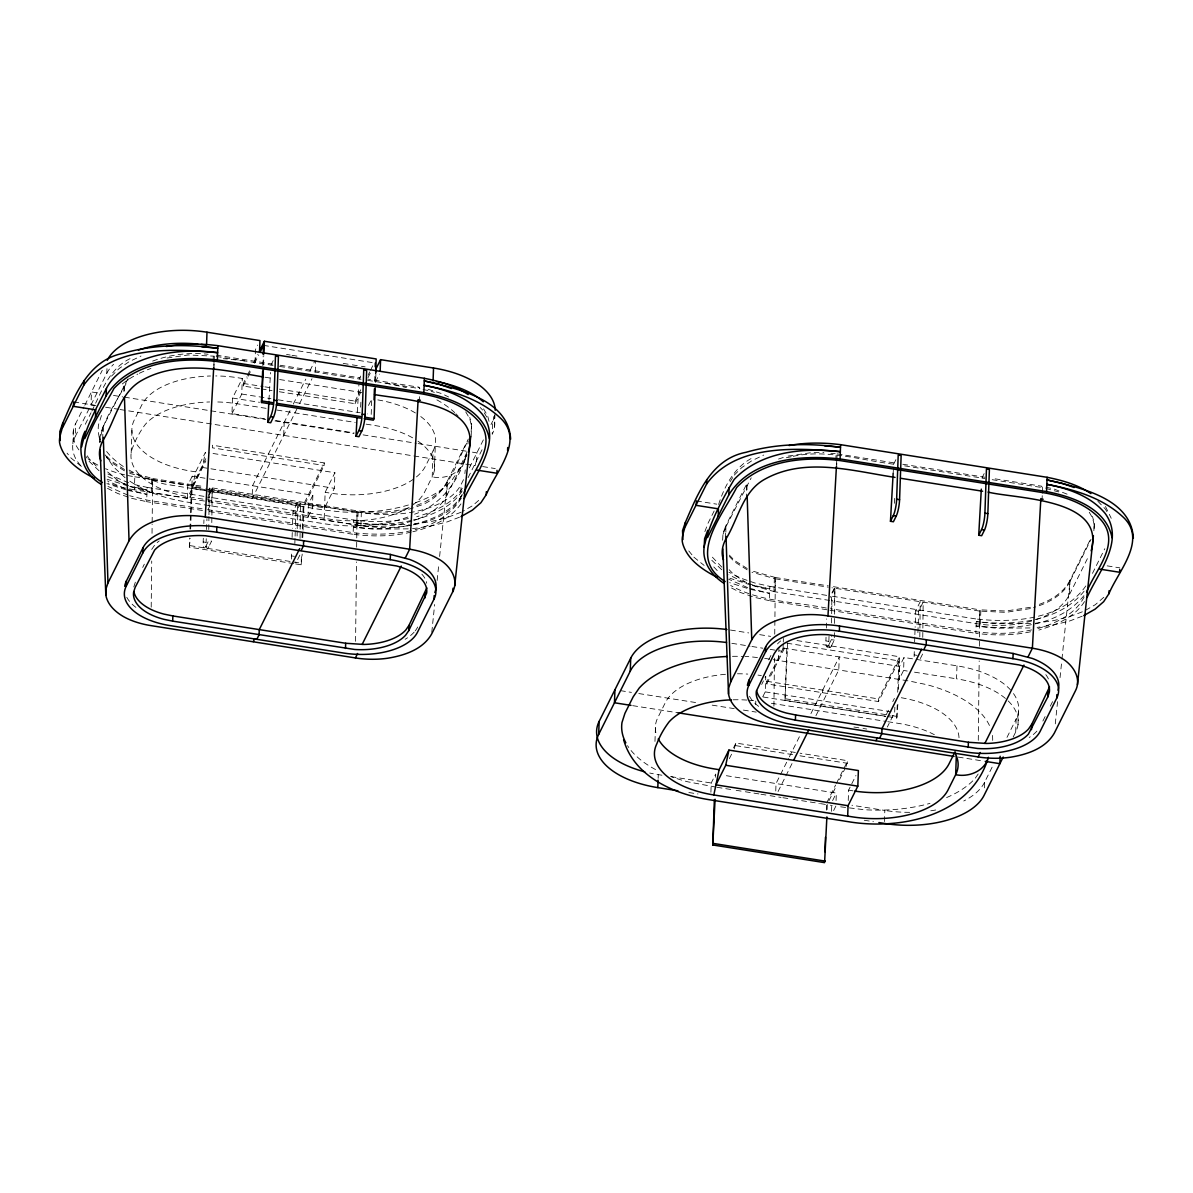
<?xml version="1.0" encoding="UTF-8"?>
<svg xmlns="http://www.w3.org/2000/svg" width="1193" height="1193" viewBox="0 0 1193 1193"><rect width="100%" height="100%" fill="white"/><g stroke="black" fill="none" stroke-linecap="round" stroke-linejoin="round"><path stroke-width="0.75" stroke-dasharray="5 3.75" d="M151.198 607.162L151.72 561.023M152.033 533.331L152.137 524.1M152.152 522.251L152.644 479.81L129.262 473.218M208.775 529.528L208.924 516.554M208.939 514.705L209.237 488.757L357.035 512.11C377.704 514.914 399.133 513.408 418.713 505.951C448.001 496.899 455.234 463.988 468.312 440.306L467.939 444.005M211.802 522.579L211.862 517.016M211.892 515.167L212.175 489.219L207.671 498.256M297.117 536.06L297.191 530.497M297.206 528.648L297.504 502.7L292.986 511.737L292.404 528.29M300.039 538.386L300.129 530.974M300.144 529.11L300.442 503.163L295.939 512.2L295.357 528.753M355.574 641.312L356.483 561.948M356.647 547.184L356.722 539.803M356.752 537.954L357.035 512.11M773.914 706.167L774.466 658.178M774.734 634.184L775.361 578.814L751.978 572.222M834.399 632.708L834.31 640.119L831.491 645.771L828.553 645.309L831.372 639.657L831.417 635.944M831.551 622.97L831.64 615.558M831.67 613.709L831.849 597.022M834.504 623.432L834.578 616.02M834.608 614.171L834.906 588.224L830.388 597.261M919.818 636.928L920.221 601.704L915.702 610.741L915.135 627.294M922.771 637.39L922.845 629.979M922.875 628.115L923.158 602.167L918.655 611.204L917.82 635.123M978.29 740.316L979.199 660.952M979.364 646.188L979.453 638.807M979.468 636.958L979.766 611.114L831.953 587.761M72.892 443.811L73.355 430.837M80.751 465.643A82.034 42.486 2 0 1 75.219 436.563L75.666 423.575L83.987 406.932M94.679 405.516L91.011 404.934L91.458 391.945L100.644 393.392M99.899 441.276L99.854 442.573C101.808 419.22 118.748 399.536 128.501 378.822M102.643 439.233L103.075 426.796L128.546 377.525M91.011 404.934L106.803 373.305L106.997 367.742M123.893 391.468L124.132 384.608M131.185 452.863L132.095 426.885M205.032 478.214L192.237 476.201L191.79 489.19L187.316 498.152L134.347 489.786L134.809 476.797A82.034 42.486 2 0 1 126.279 475.187M202.467 510.485L146.65 501.671L147.157 487.385L132.095 484M151.198 492.56L151.69 478.289M411.958 520.998C394.197 526.859 375.034 527.485 356.588 525.099L152.182 492.784L152.689 478.512L129.306 471.921M187.316 498.152L187.763 485.178L192.237 476.201M293.791 563.648L189.329 547.14L189.642 538.088M189.955 529.036L190.462 514.556M190.522 512.751L191.417 487.4L205.986 458.216M189.329 547.14L190.328 538.267M190.656 529.051L191.163 514.302M191.238 512.453L192.073 488.504L205.882 460.841M205.837 546.305L208.656 540.653L211.593 541.115L208.775 546.767L205.837 546.305A12.154 2.386 -81 0 1 203.183 541.935L203.317 538.252M203.824 523.548L203.958 519.865M208.775 546.767A12.154 2.386 -81 0 1 206.121 542.397L206.255 538.729M206.583 529.528L206.956 518.493M213.1 361.628L213.338 354.768M208.79 501.731L209.282 487.445L357.095 510.813C375.541 513.199 394.689 512.587 412.465 506.727M213.905 369.159L214.099 363.582M214.158 361.733L214.397 354.873M264.801 418.818L231.979 413.628L232.531 398.044L242.298 378.464L237.884 377.763A78.992 40.92 2 0 0 215.694 375.944M231.979 413.628L241.761 394.048L242.298 378.464M259.448 388.605L243.223 386.04L243.312 383.445L246.548 376.958M255.019 362.538L255.466 349.549L257.703 345.06M262.818 365.654L263.131 356.439M263.534 364.804L263.862 355.753M283.71 435.385L284.173 422.411M291.51 559.07A12.154 2.386 -81 0 1 291.45 555.893L291.569 552.21M292.091 537.491L292.345 530.139M299.115 394.883L299.204 392.273M294.835 543.471L295.029 537.954M295.103 536.119L295.282 530.602M295.625 563.946L301.128 564.811L301.501 553.955M302.068 537.655L302.321 530.423M302.381 528.603L303.216 505.071L324.257 462.899L212.458 445.228L212.369 447.822L324.168 465.494L324.257 462.899M301.128 564.811L302.202 554.089M302.783 537.506L302.977 531.974M303.037 530.124L303.872 506.175L324.168 465.494M411.794 525.144A82.034 42.486 2 0 1 360.897 525.591L307.943 517.225L308.391 504.236L312.864 495.259L206.866 478.512M315.325 372.067L315.713 360.927M312.864 495.259L312.417 508.248L307.943 517.225M324.228 518.284L325.137 492.321L334.905 472.726L209.058 452.848M205.33 489.041L324.585 507.89L334.368 488.31L334.905 472.726M279.281 391.736L355.022 403.711L355.111 401.116L360.778 389.768M411.182 532.093C392.199 536.596 372.41 536.761 353.113 534.3L353.62 520.014L207.716 496.959M356.588 525.099L357.095 510.813M357.661 525.203L358.154 510.917M360.897 525.591L361.345 512.602A82.034 42.486 2 0 0 461.094 484.492L463.585 479.497M371.694 400.654L371.202 414.508L367.563 413.926M374.677 381.477L374.93 374.095M375.333 382.476L375.661 373.424M375.959 372.32L375.646 381.596L379.374 374.125M418.803 387.173L419.787 388.709L418.803 387.173L367.712 379.106M419.325 401.683L419.593 394.272M420.756 416.551A78.992 40.92 2 0 1 433.104 450.879L432.209 476.842L424.678 491.904A78.992 40.92 2 0 1 328.642 518.985L190.358 497.123A78.992 40.92 2 0 1 133.422 445.869A253.065 131.096 2 0 1 145.486 424.201A78.992 40.92 2 0 1 209.64 401.966M434.431 469.863L435.341 443.885M418.266 518.94C429.763 514.138 441.082 506.98 446.793 495.483L447.3 481.197L468.357 439.009M413.449 524.831A82.034 42.486 2 0 0 460.632 497.481L461.094 484.492M471.146 436.936L471.578 424.514L469.774 417.401M475.425 465.434L475.515 462.839M476.559 462.138L476.872 452.863L471.369 451.998M494.722 415.447A82.034 42.486 2 0 1 492.664 421.233L492.217 434.222A82.034 42.486 2 0 0 493.604 416.596M494.528 426.96L494.991 413.986M654.972 741.42L655.553 724.718M658.148 778.343L658.268 774.63A82.034 42.486 2 0 1 649.738 773.019M718.604 504.445C724.39 486.476 734.217 467.432 751.844 458.172M710.909 792.271L711.237 782.996L715.711 774.033L715.576 777.732M725.359 538.237L725.791 525.8L746.848 483.612L746.415 496.034M734.217 748.906L735.932 743.06L798.236 752.917M755.691 704.541L755.81 701.066M762.774 696.772L765.22 691.88L765.772 676.297L761.686 684.454M826.988 609.772L769.366 600.676L769.873 586.389L754.811 583.004L740.987 578.217L728.938 572.193M786.977 643.206L898.791 660.877L878.48 701.544L766.681 683.872L766.771 681.278L783.771 647.217M773.914 591.579L774.406 577.293M829.672 600.452L774.898 591.788L775.405 577.516L752.022 570.925M778.477 660.355L778.94 647.381L899.567 666.44L904.04 657.462L956.995 665.843A82.034 42.486 2 0 1 1010.605 689.986M775.763 790.974L776.017 783.562L788.498 758.569M783.219 643.966L782.966 651.393L779.312 650.811M783.279 642.117L783.413 638.404M885.788 716.277L784.994 700.336L786.918 645.04M784.994 700.336L787.768 640.909M822.588 692.701L822.678 690.106M828.553 645.309A12.154 2.386 -81 0 1 825.899 640.939L826.033 637.256M826.346 628.07L826.674 618.869M831.491 645.771A12.154 2.386 -81 0 1 828.852 641.402L829.046 635.884M835.816 460.632L836.054 453.772M831.64 597.037L831.506 600.735L979.304 624.103C997.751 626.489 1016.913 625.878 1034.674 620.017M836.621 468.163L836.815 462.601M836.889 460.737L837.128 453.877L830.835 453.28M826.421 810.151L826.615 804.723M827.137 809.525L827.331 803.993M831.536 811.344L831.73 805.782M836.069 800.518L836.338 793.091L724.852 775.465M846.016 766.577L847.731 760.731L800.071 753.201M848.238 800.533L848.596 790.139L855.933 775.465M878.48 701.544L878.57 698.949L899.626 656.776L796.984 640.552M884.431 821.574L884.818 810.435L851.936 805.245M894.854 707.151L894.675 712.34L887.338 727.029M887.622 716.561L896.793 718.007L897.24 705.108M897.688 692.208L898.791 660.877M896.793 718.007L898.046 702.021M898.493 689.345L899.626 656.776M899.567 666.44L899.104 679.428L903.593 670.451L904.04 657.462M914.151 656.612A12.154 2.386 -81 0 1 914.166 654.897L914.36 649.38M914.613 642.013L914.807 636.495M914.867 634.661L915.061 629.143M1013.185 737.035L1015.675 732.04A82.034 42.486 2 0 0 956.547 678.817L956.995 665.843M1030.573 631.783C1012.618 635.705 993.993 635.571 975.829 633.304L976.336 619.018L830.432 595.963M979.304 624.103L979.811 609.817L831.998 586.464M980.378 624.207L980.87 609.921M984.359 787.887L984.553 782.325L992.859 765.682M1015.675 732.04L1016.138 719.066A82.034 42.486 2 0 0 1012.887 692.76M1018.002 724.792L1018.449 711.803M1042.503 487.713L1041.519 486.177L992.248 478.393M1042.041 500.702L1042.25 495.125M1042.309 493.276L1042.548 486.416L1041.519 486.177M1036.255 619.495C1049.631 615.2 1062.948 607.401 1069.51 594.487L1070.017 580.216L1090.268 539.639M1094.115 528.529L1094.294 523.518L1092.49 516.405M268.977 400.162L270.543 372.484M357.348 412.256L359.018 382.759M360.599 407.201L360.912 401.668M893.154 473.338L893.468 467.805M894.437 503.312L894.75 497.779M100.003 439.486L100.316 434.118L103.075 426.796M213.83 365.401L214.143 359.868M722.63 540.28L723.033 533.122L725.791 525.8M836.561 464.42L836.875 458.873M471.146 431.672L471.578 424.514M1093.862 530.691L1094.294 523.518M431.791 632.245L434.655 604.523M437.13 580.484L438.86 563.842M439.62 556.445L447.256 482.509M464.882 473.591L465.255 469.893M1055.283 723.868L1057.565 701.678M1060.04 677.639L1061.77 660.997M1061.949 659.147L1069.972 581.513L1091.028 539.311M464.942 459.454L465.598 456.009M190.358 497.123L195.682 471.846L205.45 452.266L202.258 467.432L192.491 487.012L203.496 488.757M101.48 415.492L98.527 424.708A112.664 58.368 2 0 0 100.152 439.978M133.81 586.941L135.346 582.169M466.94 452.207L457.709 471.802L451.7 480.525A112.664 58.368 2 0 1 414.746 502.969M465.792 457.217L466.761 454.145M465.3 458.738C461.751 472.875 445.675 479.84 432.209 476.842A78.992 40.92 2 0 0 417.073 440.56M704.869 531.616L706.748 526.62M722.988 534.419L725.747 527.097L751.217 477.841M84.807 405.262L102.27 370.307M75.219 436.563L89.341 408.26M85.285 424.276L91.041 412.733M91.861 411.093C101.748 391.229 109.831 367.026 132.11 357.751M142.698 567.436L144.323 564.17M247.354 375.333L249.784 370.471M253.841 362.359L257.882 354.246M243.223 386.04L247.279 377.913M248.084 376.287L251.335 369.77M254.586 363.268L258.747 355.052M270.96 365.118L273.212 360.599M208.462 495.453L212.22 487.922L211.728 502.193L207.209 511.23L353.113 534.3M289.988 410.735L252.558 485.73L252.111 498.719L297.251 408.274M293.314 404.069L305.796 379.076M309.956 370.74L314.952 360.748M299.518 403.726L311.999 378.733M359.227 379.061L360.718 376.049M368.07 375.169L369.681 371.918M370.486 370.292L372.917 365.431M355.022 403.711L360.704 392.318M368.011 377.689L370.441 372.798M368.488 405.456L371.754 398.924M299.861 555.073L297.042 560.71A12.154 2.386 -81 0 1 296.52 561.605M433.104 450.879L425.588 465.941A78.992 40.92 2 0 1 329.551 493.007L325.137 492.321M446.793 495.483L467.045 454.921M464.122 462.034C455.368 485.208 438.457 505.757 414.597 514.228M469.401 467.85L483.523 439.546M491.009 424.559L492.664 421.233M468.103 477.662L482.047 449.731M460.632 497.481L462.302 494.156M708.001 523.28L714.592 510.097M768.68 659.893L771.14 654.987M733.501 747.922L735.932 743.06M729.341 758.673L733.397 750.546M766.681 683.872L785.367 646.457M893.676 464.122L895.928 459.603M831.939 592.951L834.951 586.926L834.444 601.212L830.686 608.743L976.411 631.768C995.484 634.244 1015.034 633.945 1033.779 629.397M789.334 756.899L800.145 735.231M810.957 713.563L839.246 656.911L838.798 669.899L815.505 716.561M778.06 791.541L793.032 761.552M981.943 478.065L984.195 473.546M826.674 802.904L835.577 785.069M836.397 783.443L847.731 760.731M828.956 800.742L836.263 786.098M839.514 779.596L845.196 768.203M832.61 800.578L836.338 793.091M833.639 810.569L835.875 806.08L830.403 805.215M886.25 714.711L888.696 709.805M892.767 701.648L894.407 698.382M922.577 654.077L919.758 659.714A12.154 2.386 -81 0 1 918.744 661.161M1069.51 594.487L1088.955 555.55M1006.996 737.378L1016.138 719.066M1092.475 573.371L1104.778 548.735M1042.876 721.049L1045.366 716.083M1050.332 706.137L1052.808 701.171M730.071 481.808L733.412 476.454M447.3 481.197C440.724 494.111 427.407 501.91 414.031 506.205M462.302 488.28C452.371 504.072 433.849 511.663 416.67 516.778M462.213 490.875C451.67 507.681 431.612 514.914 413.539 520.491M462.049 495.289C450.656 512.811 429.42 520.923 409.766 525.174M461.393 498.033C439.501 533.167 391.11 536.954 353.695 532.764L207.97 509.724M460.96 503.893C449.955 519.581 430.852 527.306 412.838 531.75M1070.017 580.216C1063.724 592.623 1051.108 600.303 1038.328 604.687M1069.972 581.513C1062.859 595.471 1048.036 603.27 1033.556 607.535M1085.854 585.942C1062.024 619.689 1014.139 623.193 976.336 619.018M1084.079 591.221C1058.892 622.284 1013.379 625.803 976.247 621.613L996.095 623.76L1031.945 623.432M1083.93 595.635C1058.743 626.698 1013.23 630.217 976.083 626.027L995.946 628.174L1030.021 627.95M1084.109 597.037C1074.997 614.678 1055.596 623.417 1037.403 628.651M1084.512 601.57C1074.595 617.363 1056.073 624.953 1038.894 630.068M151.69 549.436L154.792 544.918A51.612 26.738 2 0 1 159.206 540.966M978.171 773.989L975.173 778.358A112.664 58.368 2 0 1 945.11 798.192M111.531 376.108L119.136 368.518L129.038 361.762L140.968 356.051M734.262 475.112L741.852 467.522L751.754 460.781L763.699 455.055M478.676 500.404L472.592 505.698L462.601 511.379M1103.823 597.275L1095.308 604.702L1083.9 611.204M407.857 517.061C381.357 526.471 352.487 527.783 324.779 523.846L184.84 501.731C164.47 498.256 144.338 491.486 127.353 479.452M461.169 512.2L447.136 517.568L430.837 521.624L412.748 524.234M459.454 517.21L446.972 521.982L430.673 526.038L412.584 528.648M1082.334 611.8L1069.853 616.572L1053.553 620.628L1035.464 623.238M1082.185 616.214L1069.689 620.986L1053.404 625.043L1037.12 627.399M152.644 361.091C170.256 354.47 189.433 352.233 208.119 354.276M778.522 459.051L786.396 456.457M167.065 358.034L188.27 354.962L214.352 356.17M408.349 518.508C390.394 522.415 371.769 522.28 353.62 520.014M411.585 520.402C392.601 524.92 372.812 525.084 353.516 522.609L373.379 524.756L409.229 524.428M413.255 520.059L416.581 519.373M408.11 525.516C390.156 529.438 371.53 529.304 353.367 527.023L373.23 529.17L409.065 528.842M788.111 456.099L811.031 452.669L823.871 452.624M786.351 457.754L791.496 456.68M793.226 456.322C827.345 448.851 861.719 460.573 895.481 464.405M1030.454 607.282L1005.848 611.04L979.811 609.817M1030.409 608.579L1005.803 612.352L979.766 611.114M356.006 526.635L357.244 526.754M978.722 625.639L979.975 625.758M244.774 360.912L226.849 358.929A112.664 58.368 2 0 0 223.3 358.72M757.48 657.552L750.322 656.761A112.664 58.368 2 0 0 744.969 656.478M764.653 658.342L909.349 681.039L926.484 684.603A112.664 58.368 2 0 1 990.101 726.955M263.519 345.373L373.484 362.761M286.544 354.455L290.197 355.037M292.017 355.32L299.339 356.483M343.196 363.418L350.503 364.566M352.338 364.864L359.645 366.012M361.479 366.296L365.133 366.877M216.231 355.156L272.809 364.104M280.101 365.252L360.405 377.942M837.128 453.877L895.525 463.108M902.818 464.256L984.956 477.245M216.187 356.453L273.286 365.416M279.594 366.415L361.017 379.285M367.563 380.313L418.758 388.471M904.607 465.852L984.911 478.542M992.203 479.69L1041.474 487.475M265.01 377.227L272.302 378.39M279.609 379.538L361.733 392.512M243.312 383.445L263.146 386.577M264.95 386.86L272.153 388.008M279.371 389.142L355.111 401.116M261.252 388.888L272.064 390.603M241.761 394.048L270.93 398.656M278.223 399.819L360.271 412.778M232.531 398.044L259.492 402.309M266.084 408.334L236.975 403.741A78.992 40.92 2 0 0 214.785 401.922M277.015 410.064L355.246 422.426M366.162 424.156L375.258 425.588A78.992 40.92 2 0 1 415.596 439.606M275.732 420.547L354.142 432.94M113.484 395.435L122.655 396.881M124.504 397.165L265.815 419.504M274.986 420.95L353.918 433.432M363.09 434.878L416.312 443.289M418.146 443.587L469.535 451.7M73.817 401.952L95.887 405.441M482.643 466.567L495.259 468.566M105.595 407.231L118.539 409.288M120.031 409.527L474.59 465.553M696.548 500.956L716.769 504.162M1107.164 565.855L1119.795 567.853M202.258 467.432L334.368 488.31M195.682 471.846L191.268 471.16A78.992 40.92 2 0 1 134.317 419.906L141.848 404.845A78.992 40.92 2 0 1 210.55 375.989M152.689 478.512L203.809 486.58M775.405 577.516L828.345 585.882M134.809 476.797L187.763 485.178M308.391 504.236L361.345 512.602M152.644 479.81L203.764 487.877M775.361 578.814L828.3 587.18M191.417 487.4L303.216 505.071M192.073 488.504L303.872 506.175M147.157 487.385L204.778 496.482M769.873 586.389L827.495 595.501M292.986 511.737L295.939 512.2M915.702 610.741L918.655 611.204M202.079 508.8L147.574 500.18L129.619 495.751M826.272 608.042C794.374 601.526 759.702 602.047 730.683 585.465M829.94 610.249L975.829 633.304M831.372 639.657L834.31 640.119M203.183 541.935L206.121 542.397M291.45 555.893L294.388 556.356M825.899 640.939L828.852 641.402M914.166 654.897L917.104 655.36M730.459 630.038L748.712 632.916M759.673 634.646L770.633 636.376M190.075 545.633L301.874 563.305M827.092 646.919L830.03 647.396M731.831 643.31L750.084 646.188M751.918 646.487L762.879 648.217M770.171 649.365L777.478 650.528M903.593 670.451L907.232 671.033M914.539 672.181L956.547 678.817M766.771 681.278L878.57 698.949M765.22 691.88L891.022 711.759M785.74 698.83L890.217 715.338M892.036 715.636L897.539 716.501M763.177 697.01L885.445 716.337M771.364 703.288L885.981 721.407M887.801 721.705L898.717 723.42A78.992 40.92 2 0 1 934.358 734.709M853.905 727.014L861.197 728.177M863.016 728.461L866.67 729.042M620.435 690.643L631.44 692.387M638.792 693.551L695.683 702.543M712.206 705.152L734.217 708.627M743.403 710.089L756.243 712.117M632.663 705.645L677.937 712.788M958.233 757.093L983.494 761.089M735.842 745.655L792.659 754.632M799.981 755.795L847.641 763.326M848.596 790.139L853.01 790.84M658.268 774.63L661.921 775.211M671.048 776.658L711.237 782.996M716.009 787.126L687.869 781.833A112.664 58.368 2 0 1 670.764 776.419M717.082 787.305L734.336 790.034M736.17 790.318L743.493 791.481M745.327 791.764L759.121 793.941M760.955 794.24L768.262 795.388M770.081 795.671L781.057 797.416M782.876 797.699L791.153 799.012M792.972 799.295L819.427 803.471M820.471 803.635L828.568 804.917M840.633 806.826L864.045 809.689A112.664 58.368 2 0 0 929.988 803.366M688.868 792.525L697.994 793.971M864.269 820.247L873.41 821.694M385.891 383.221L403.025 386.771A112.664 58.368 2 0 1 406.559 387.725M752.425 585.331L769.783 588.984L754.722 585.614L740.898 580.812L728.848 574.787M750.531 589.387L769.619 593.398L749.383 588.224M129.709 486.326L147.052 489.98L132.005 486.595M127.815 490.383L146.903 494.394L126.667 489.219M1045.814 487.147L1054.001 488.996L1069.718 495.199M1045.769 488.444L1058.638 491.919M428.004 389.246L442.2 393.794L448.583 396.986M423.053 389.44L427.959 390.543M774.898 591.788L751.53 585.211M769.366 600.676L754.319 597.29L740.48 592.489L728.431 586.464M152.182 492.784L128.814 486.207M131.588 498.286L146.65 501.671M750.68 584.973L729.818 578.232M746.982 588.298L729.654 582.646M127.964 485.969L107.087 479.228M126.04 489.831L106.938 483.642M431.24 391.289L434.356 392.363M747.653 587.627L728.684 579.201M128.635 482.807L107.713 473.934M128.546 485.402L107.624 476.529M124.937 488.623L107.474 480.943M127.949 495.17L107.967 486.461M128.143 497.093L117.764 493.484L105.715 487.46M747.236 568.539L734.515 560.501L728.446 554.178M747.191 569.836L734.47 561.799L728.401 555.476M746.743 582.825L734.023 574.787L729.162 569.732M124.519 469.535L111.799 461.497L105.73 455.174M124.475 470.832L111.754 462.795L105.685 456.472M125.623 484.612L119.24 481.42L107.653 471.996M721.854 567.152L709.865 554.536M721.765 569.747L711.416 559.92M99.034 470.743L88.7 460.916L86.239 456.725M693.864 557.146L704.124 565.407M81.392 466.388L71.133 458.142L67.076 453.161M125.086 477.722L113.603 466.985L105.118 454.876M713.772 566.943L718.768 572.163M96.305 466.135L88.789 458.321L86.328 454.13M1097.858 501.224L1105.359 509.053L1108.625 514.645M480.138 407.439L482.643 410.049M688.779 550.927L692.85 555.893M1105.449 506.458L1111.235 518.299M1089.254 512.244L1092.445 517.702L1094.249 524.816M483.538 408.856L487.624 415.835L489.398 422.769M484.269 412.853L486.714 417.028M465.732 411.883L469.729 418.698L471.533 425.812M100.137 441.813L98.751 434.893M746.803 484.91L747.042 492.277M725.747 527.097L725.985 534.479M124.087 385.906L124.266 391.438M103.03 428.093L103.15 431.777M106.803 373.305A82.034 42.486 2 0 1 113.618 364.268M134.347 489.786A82.034 42.486 2 0 1 108.414 483.046M124.609 474.814A82.034 42.486 2 0 1 105.551 468.73M97.811 465.076A82.034 42.486 2 0 1 88.491 459.216M78.917 449.88A82.034 42.486 2 0 1 75.666 423.575M129.053 470.057A112.664 58.368 2 0 0 164.41 484.015L322.662 509.873L340.587 511.857A112.664 58.368 2 0 0 413.151 503.506M123.297 466.493A112.664 58.368 2 0 1 105.953 450.596M377.823 399.894A78.992 40.92 2 0 1 417.982 414.597M122.297 383.982A112.664 58.368 2 0 1 137.792 374.065M139.327 373.305A112.664 58.368 2 0 1 150.929 368.443M436.862 399.864A112.664 58.368 2 0 1 454.712 412.614M455.905 413.762A112.664 58.368 2 0 1 458.112 416.089M417.684 627.011A60.754 31.48 2 0 1 415.209 630.873M414.18 632.096A60.754 31.48 2 0 1 405.128 639.284M135.913 607.371A60.754 31.48 2 0 1 126.771 597.29M421.875 574.176A51.612 26.738 2 0 1 426.721 583.243M296.028 562.157A12.154 2.386 -81 0 1 295.193 562.157M1036.896 731.115A60.754 31.48 2 0 1 1029.201 737.468M777.508 643.922A51.612 26.738 2 0 1 780.684 640.909M758.629 706.375A60.754 31.48 2 0 1 753.23 701.529M752.142 700.246A60.754 31.48 2 0 1 749.502 696.294M1045.814 674.641A51.612 26.738 2 0 1 1049.05 680.696M984.553 782.325A82.034 42.486 2 0 1 963.765 800.98M935.715 809.987A82.034 42.486 2 0 1 927.259 811.27M909.648 812.329A82.034 42.486 2 0 1 884.818 810.435M725.493 674.284A78.992 40.92 2 0 0 665.306 702.677L657.79 717.739A78.992 40.92 2 0 0 656.955 736.126M737.438 673.777A78.992 40.92 2 0 1 747.772 674.09M758.002 675.104A78.992 40.92 2 0 1 761.358 675.596M655.583 769.574A112.664 58.368 2 0 1 627.503 745.64M901.282 697.726A78.992 40.92 2 0 1 959.023 738.154M733.099 699.799A78.992 40.92 2 0 1 746.863 700.067M748.578 700.187A78.992 40.92 2 0 1 755.408 700.858M732.457 656.329A112.664 58.368 2 0 1 743.179 656.418M992.412 735.41A112.664 58.368 2 0 1 992.68 740.525"/><path stroke-width="1.5" d="M105.819 595.053L105.923 589.074L107.967 582.945L129.038 540.757C137.881 525.278 156.432 519.328 173.015 516.614A57.89 29.989 2 0 1 205.256 516.927L409.646 549.227A57.89 29.989 2 0 1 437.443 558.413C449.194 564.438 459.618 578.65 452.669 591.907L431.598 634.094C422.754 649.574 404.218 655.524 387.621 658.238A57.89 29.989 2 0 1 355.395 657.925L150.989 625.624A57.89 29.989 2 0 1 123.192 616.438C115.139 611.681 107.504 604.672 105.819 595.053L100.152 450.015M728.535 694.058L728.64 688.078L730.698 681.949L751.754 639.761C760.597 624.282 779.148 618.332 795.731 615.633A57.89 29.989 2 0 1 827.972 615.931L1032.377 648.231A57.89 29.989 2 0 1 1060.174 657.418C1071.91 663.442 1082.334 677.654 1075.385 690.911L1054.329 733.099C1045.471 748.593 1026.934 754.528 1010.337 757.242A57.89 29.989 2 0 1 978.111 756.929L773.705 724.628A57.89 29.989 2 0 1 745.908 715.442C737.87 710.685 730.22 703.676 728.535 694.058L722.869 549.019M94.396 478.363C80.199 470.877 65.033 461.139 60.068 444.944C57.682 437.249 62.916 430.777 62.692 423.321C75.159 394.495 88.565 359.883 123.401 353.277C153.972 344.404 186.406 344.002 217.782 348.267L201.766 346.745M62.543 427.735L83.868 385.011L84.017 380.597M81.646 446.898C86.105 426.14 96.618 407.708 106.371 388.56C111.203 378.807 119.703 371.709 128.889 366.191C155.836 351.681 187.644 348.803 217.633 352.681C173.656 348.863 112.873 344.673 83.868 385.011M95.485 417.132L95.738 409.855L73.235 406.306L73.817 401.952M84.778 438.562L106.117 395.837L106.371 388.56M434.163 595.605L434.043 599.065L417.505 632.201A60.754 31.48 2 0 1 343.614 653.033L170.032 625.594A60.754 31.48 2 0 1 126.234 586.166L126.413 580.976L142.951 547.841A60.754 31.48 2 0 1 216.843 527.023L390.424 554.447L409.631 559.442A60.754 31.48 2 0 1 434.819 592.548M126.234 586.166L142.772 553.03L142.951 547.841M172.672 621.135L163.814 619.301A51.612 26.738 2 0 1 133.631 592.131L135.152 587.374L154.613 550.107A51.612 26.738 2 0 1 205.524 535.761L396.464 565.944A51.612 26.738 2 0 1 426.647 593.1L408.767 630.62L405.665 635.123A51.612 26.738 2 0 1 354.753 649.484L172.672 621.135L172.866 615.946L163.993 614.112A51.612 26.738 2 0 1 133.914 591.609M259.567 351.696L259.955 340.572L206.986 332.206L206.538 345.195A82.034 42.486 2 0 0 201.304 344.449M489.339 438.785C483.538 409.169 449.97 397.672 423.873 392.586L217.38 359.958L217.872 345.672C200.797 343.524 183.349 343.345 166.379 346.522M142.772 553.03A60.754 31.48 2 0 1 216.649 532.212L216.843 527.023M272.526 404.248L261.521 402.503L262.624 371.172M263.191 354.589L263.519 345.373L260.268 351.875M261.521 402.503L263.414 368.428M263.921 353.933L264.369 341.273L376.168 358.944L375.72 371.605M267.739 422.292L270.557 416.64A12.154 2.386 -81 0 0 273.928 400.222L275.464 356.081L278.416 356.543L276.865 400.684A12.154 2.386 -81 0 1 273.495 417.103L270.677 422.754L267.739 422.292L268.887 401.996M303.633 540.727L303.454 545.932L301.188 550.45M345.493 648.455L345.672 643.266L172.866 615.946M356.006 436.235L358.825 430.584A12.154 2.386 -81 0 0 362.195 414.18L363.731 370.024L366.669 370.486L365.133 414.642A12.154 2.386 -81 0 1 361.762 431.061L358.944 436.698L356.006 436.235L357.035 417.789M374.035 399.909L374.423 388.843M375.184 366.728L375.318 363.045M364.163 418.728L373.32 420.175L374.08 418.668L375.154 387.904M375.959 372.32L376.093 368.607L380.582 359.645L433.536 368.011A82.034 42.486 2 0 1 495.214 410.273M380.179 370.769L380.582 359.645M434.043 599.065A60.754 31.48 2 0 0 390.245 559.651L390.424 554.447M408.767 630.62L408.96 625.415L426.826 587.91M423.873 392.586L424.365 378.3L217.872 345.672M425.111 597.872L425.304 592.682M433.074 380.999L433.536 368.011M461.02 516.614L472.443 510.112L480.943 502.685L486.222 494.692L486.326 491.755M497.019 470.325L496.914 473.263L477.066 470.131M507.592 450.507L507.696 447.554M677.907 790.795L657.82 787.619A82.034 42.486 2 0 1 598.677 734.396L599.14 721.407L630.724 658.148A82.034 42.486 2 0 1 726.984 629.531M614.932 689.778L614.47 702.766L630.993 705.376M598.677 734.396L630.262 671.137L630.724 658.148M657.82 787.619L658.074 780.192M717.112 577.367C702.931 569.881 687.75 560.143 682.799 543.948C680.398 536.268 685.632 529.781 685.408 522.325C697.89 493.499 711.282 458.887 746.117 452.281C776.703 443.408 809.122 443.006 840.498 447.271L824.482 445.75M685.259 526.739L706.584 484.015L706.733 479.601M724.181 583.452C711.684 575.608 701.38 561.277 704.362 545.902C709.835 522.325 721.556 500.538 734.098 479.526C760.776 451.267 803.754 447.405 840.349 451.685C796.372 447.867 735.604 443.692 706.584 484.015M718.201 516.137L718.454 508.859L695.951 505.31L696.548 500.956M826.883 816.907L824.587 862.643L712.788 844.972L714.368 799.713M712.788 844.972L715.084 799.235M707.509 537.566L728.834 494.841L729.087 487.564M1056.879 694.609L1056.759 698.069L1040.221 731.22A60.754 31.48 2 0 1 966.345 752.037L792.749 724.598A60.754 31.48 2 0 1 748.95 685.17L749.129 679.98L765.682 646.845A60.754 31.48 2 0 1 839.559 626.027L1013.14 653.451L1032.363 658.447A60.754 31.48 2 0 1 1058.027 690.225M748.95 685.17L765.488 652.034L765.682 646.845M795.403 720.14L786.53 718.305A51.612 26.738 2 0 1 756.347 691.135L774.227 653.63L777.329 649.111A51.612 26.738 2 0 1 828.24 634.765L1019.18 664.948A51.612 26.738 2 0 1 1049.363 692.104L1047.842 696.876L1028.381 734.142A51.612 26.738 2 0 1 977.47 748.488L795.403 720.14L795.582 714.95L786.709 713.116A51.612 26.738 2 0 1 756.645 690.613M824.974 851.772L825.467 837.292M1112.055 537.789C1106.254 508.188 1072.686 496.676 1046.589 491.591L840.096 458.962L840.588 444.676C823.513 442.528 806.065 442.349 789.095 445.541M765.488 652.034A60.754 31.48 2 0 1 839.38 631.216L839.559 626.027M847.686 816.116L848.059 805.722L857.827 786.142L858.378 770.559L728.923 750.099L719.14 769.679L713.832 794.956L852.1 816.817A78.992 40.92 2 0 0 948.152 789.736L955.668 774.675L956.309 756.123M890.455 521.296L893.274 515.644A12.154 2.386 -81 0 0 896.644 499.226L898.195 455.085L901.133 455.547L899.582 499.703A12.154 2.386 -81 0 1 896.211 516.107L893.393 521.759L890.455 521.296L893.154 473.338M926.35 639.731L926.171 644.936L923.904 649.454M968.209 747.459L968.388 742.27L795.582 714.95M978.722 535.239L981.541 529.588A12.154 2.386 -81 0 0 984.911 513.184L986.447 469.028L989.4 469.49L987.849 513.646A12.154 2.386 -81 0 1 984.479 530.065L981.66 535.702L978.722 535.239L981.317 489.13M1000.152 756.258L999.883 763.684L985.209 761.358M1056.759 698.069A60.754 31.48 2 0 0 1012.961 658.655L1013.14 653.451M1031.498 729.624L1031.677 724.419L1049.542 686.914M1046.589 491.591L1047.096 477.304L840.588 444.676M1047.842 696.876L1048.021 691.686M1083.736 615.618L1095.159 609.116L1103.659 601.69L1108.938 593.696L1109.043 590.759M1119.735 569.329L1119.63 572.267L1099.797 569.136M205.256 516.927L213.726 367.25M418.132 399.566L409.646 549.227L405.247 558.056M704.124 547.319L704.616 538.625L707.762 530.288M827.972 615.931L836.442 466.254M1040.848 498.57L1032.377 648.231L1027.963 657.06M452.669 591.907L453.042 588.209M454.712 585.778L470.698 436.653M1077.428 684.782L1093.414 535.672M848.059 805.722L715.949 784.845L725.732 765.265L728.923 750.099M62.692 423.321L59.799 431.687L60.232 440.53M685.408 522.325L682.53 530.691L682.948 539.534M988.4 757.287C984.792 771.11 968.791 777.538 955.668 774.675A78.992 40.92 2 0 0 955.19 753.469M85.046 431.284C75.547 450.149 83.003 474.232 101.465 484.447M468.417 451.834C482.777 402.324 402.831 399.938 374.513 394.54M1091.133 550.838C1106.284 497.839 1015.571 498.972 988.102 492.098M259.507 350.996L264.369 341.273M253.244 641.655L254.75 638.643M299.726 548.556L259.269 629.606L259.09 634.795L256.823 639.314M355.395 657.925L357.587 653.51M362.135 644.429L401.251 566.064M463.853 493.097C472.1 471.667 498.003 445.541 479.407 422.262C465.464 405.471 443.751 398.03 422.948 394.063L216.798 361.479C181.366 357.333 139.76 361.091 113.946 388.456C100.108 415.895 63.035 458.604 102.494 482.569M464.316 498.54C475.187 473.71 502.551 442.051 482.479 414.463C468.074 397.105 445.63 389.41 424.126 385.324C450.969 390.394 478.751 398.373 499.405 417.147C525.77 440.142 495.706 471.638 486.222 494.692M793.643 760.329L808.839 729.892M875.975 740.659L877.466 737.647M921.607 649.216L881.985 728.61L881.806 733.799L879.554 738.318M955.071 751.724L949.061 763.774A78.992 40.92 2 0 1 854.68 791.093M978.111 756.929L980.318 752.515M984.851 743.433L1023.967 665.068M987.595 759.866C969.074 816.221 900.148 830.373 848.253 821.679L708.314 799.564C673.866 793.986 633.796 776.315 623.596 739.645M1003.209 757.018L984.106 795.313A82.034 42.486 2 0 1 884.356 823.424L878.883 822.559M1086.584 592.101C1094.816 570.672 1120.719 544.545 1102.123 521.266C1088.18 504.475 1066.467 497.034 1045.665 493.067L839.514 460.498C804.082 456.337 762.491 460.095 736.663 487.475C722.824 514.899 685.751 557.608 725.21 581.573M1087.032 597.544C1097.903 572.715 1125.267 541.07 1105.195 513.467C1090.79 496.124 1068.346 488.414 1046.843 484.328C1073.685 489.398 1101.467 497.377 1122.121 516.151C1148.486 539.147 1118.438 570.642 1108.938 593.696M106.117 395.837C128.725 359.54 178.741 355.678 217.38 359.958M728.834 494.841C751.441 458.544 801.457 454.682 840.096 458.962M408.96 625.415L405.844 629.934A51.612 26.738 2 0 1 363.925 644.459L345.672 643.266M1031.677 724.419L1028.56 728.938A51.612 26.738 2 0 1 986.656 743.463L968.388 742.27M263.176 376.943C223.926 370.262 179.651 359.347 142.429 380.03C119.568 392.273 115.438 420.861 102.568 441.082C99.586 447.211 98.229 454.354 100.779 460.886M895.018 477.394C852.906 471.071 805.335 456.8 765.145 479.034C742.3 491.277 738.154 519.865 725.284 540.086C722.302 546.215 720.96 553.358 723.495 559.89M900.506 478.259L982.629 491.233M273.928 400.222L276.865 400.684M362.195 414.18L365.133 414.642M896.644 499.226L899.582 499.703M984.911 513.184L987.849 513.646M262.281 400.997L273.272 402.742M276.94 403.323L361.24 416.64M364.909 417.222L374.08 418.668M276.179 404.83L360.495 418.146M270.557 416.64L273.495 417.103M358.825 430.584L361.762 431.061M893.274 515.644L896.211 516.107M981.541 529.588L984.479 530.065M216.649 532.212L390.245 559.651M839.38 631.216L1012.961 658.655M677.937 712.788L954.012 756.422M725.732 765.265L857.827 786.142M719.14 769.679L714.726 768.993A78.992 40.92 2 0 1 658.268 738.929M713.548 843.466L825.347 861.137M1047.096 477.304C1062.381 480.332 1077.861 484.731 1090.879 493.574M1041.951 498.987L1043.144 499.256M424.365 378.3C439.665 381.328 455.144 385.727 468.148 394.57M419.235 399.983L420.413 400.251M1074.177 487.519L1062.068 483.299L1047.007 479.914C1078.532 487.37 1131.262 497.794 1133.35 538.192M451.446 388.515L439.352 384.295L424.276 380.895C455.801 388.366 508.546 398.79 510.634 439.188M747.161 495.975L751.754 639.761M726.045 536.313L730.698 681.949M124.445 396.956L129.038 540.757M103.314 437.309L107.967 582.945M138.433 350.101A82.034 42.486 2 0 1 197.77 344.061M436.519 381.581A82.034 42.486 2 0 1 483.299 401.787M107.251 360.316A82.034 42.486 2 0 1 206.986 332.206M124.698 586.345A60.754 31.48 2 0 1 126.413 580.976M747.414 685.349A60.754 31.48 2 0 1 749.129 679.98M630.262 671.137A82.034 42.486 2 0 1 726.522 642.505M644.787 771.826A82.034 42.486 2 0 1 599.14 721.407M713.832 794.956A78.992 40.92 2 0 1 656.881 743.701A253.065 131.096 2 0 1 668.96 722.019A78.992 40.92 2 0 1 731.398 699.844M625.848 742.821A112.664 58.368 2 0 1 621.985 722.54L624.938 713.325L633.185 696.816L639.194 688.078A112.664 58.368 2 0 1 727.148 656.493"/></g></svg>
